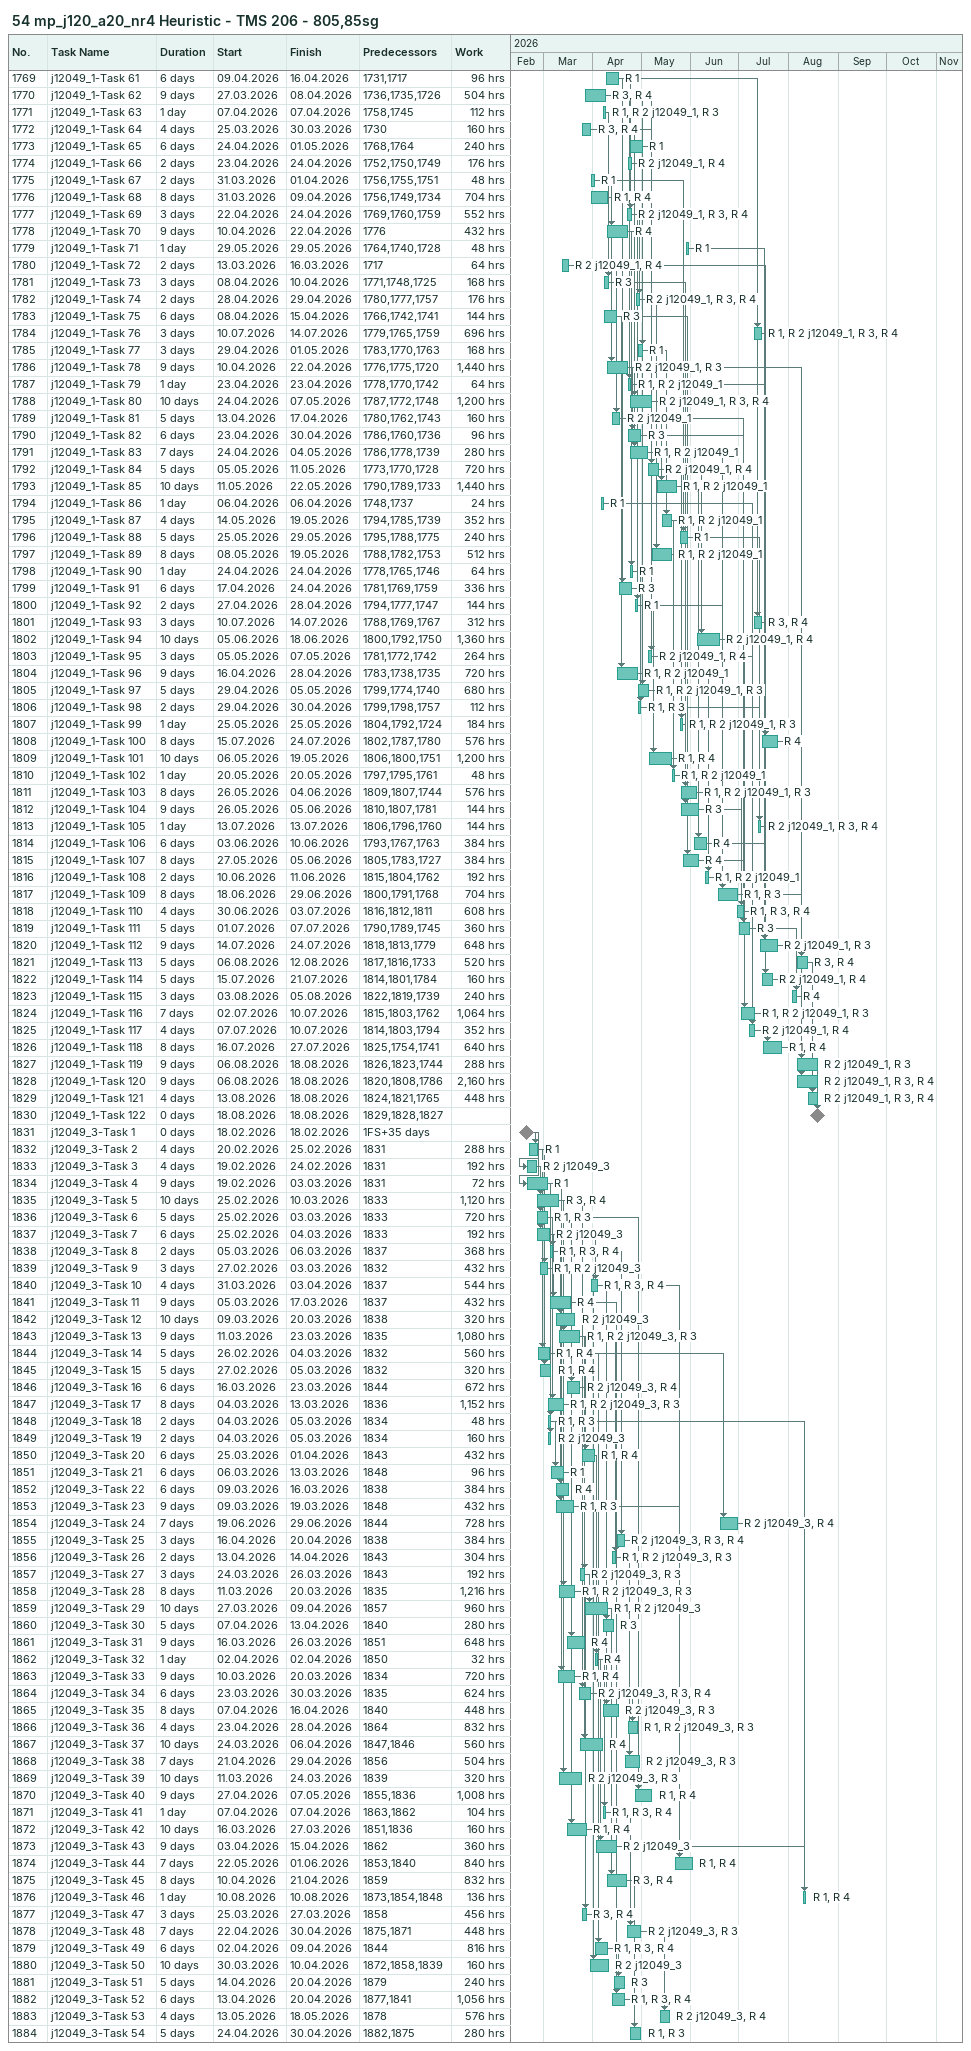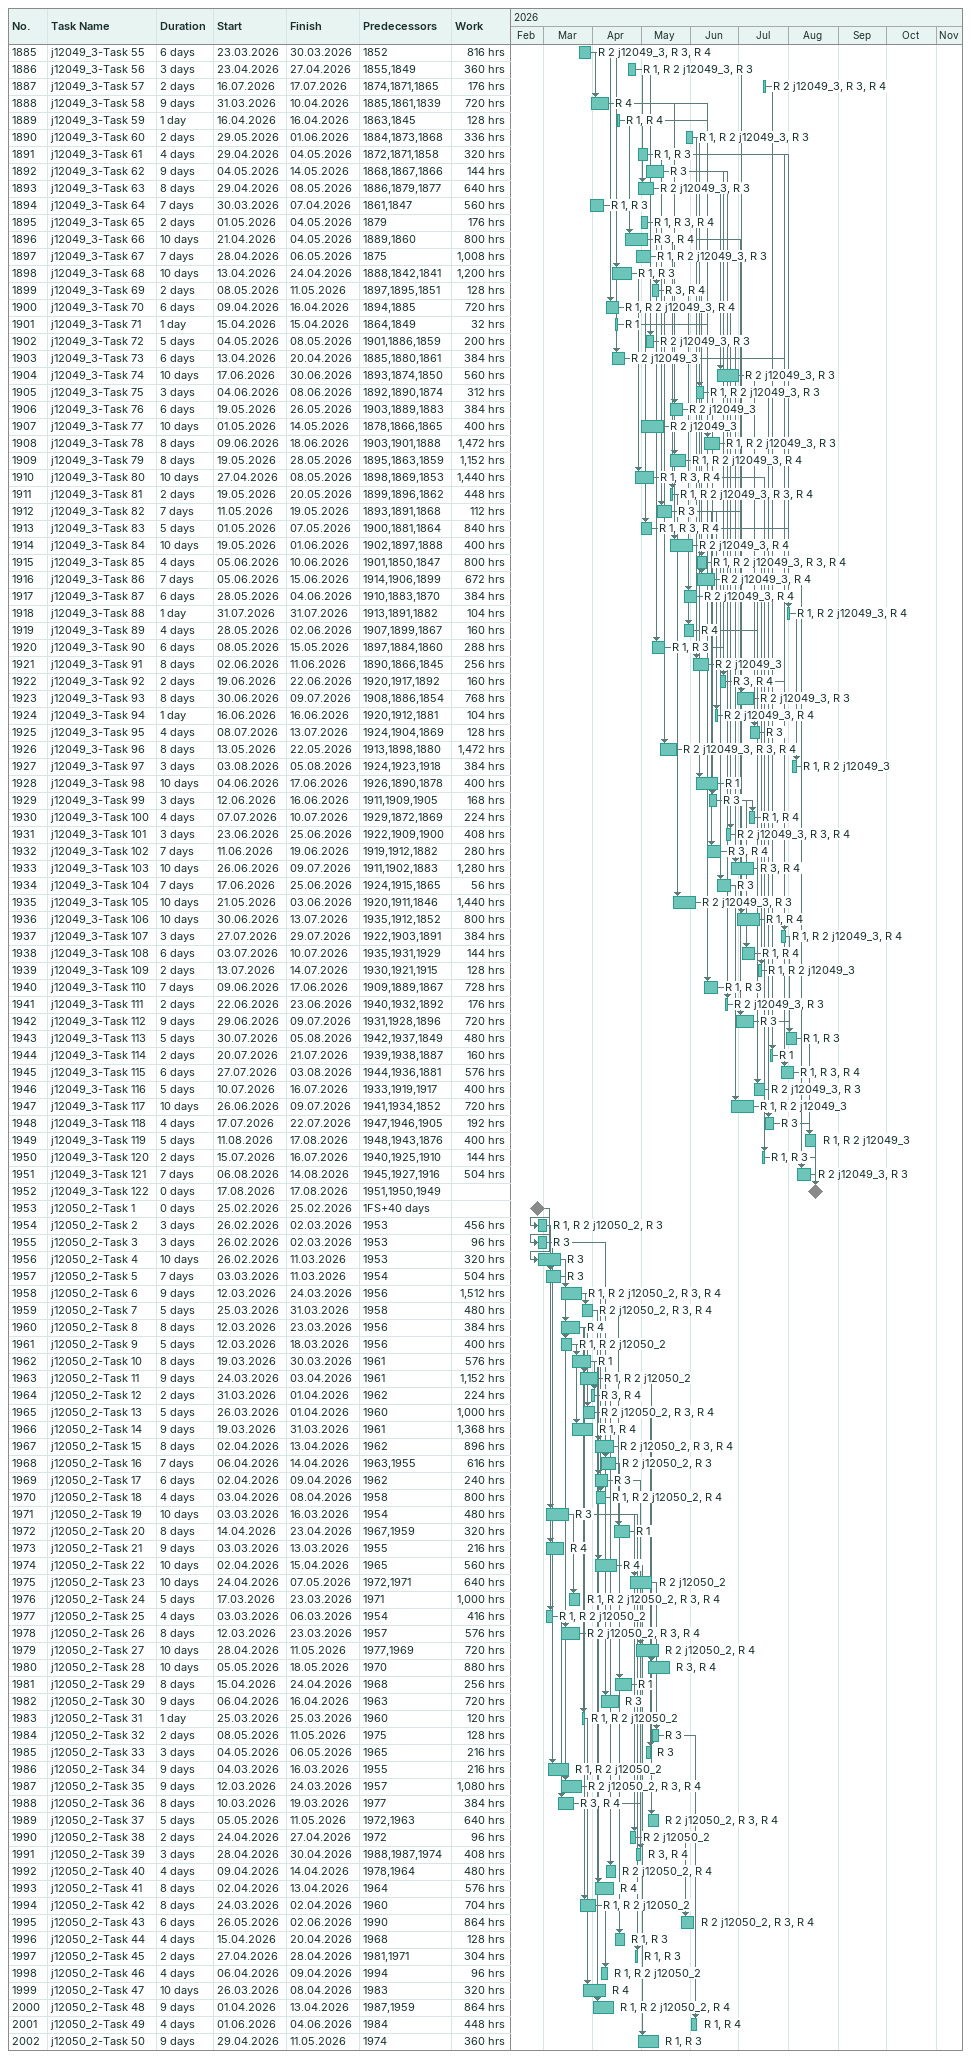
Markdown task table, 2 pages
54 mp_j120_a20_nr4 Heuristic - TMS 206 - 805,85sg

| ID | Task | Duration | Start | Finish | Predecessors | Resources | Work (h) |
|---|---|---|---|---|---|---|---|
| 1769 | j12049_1-Task 61 | 6d | 2026-04-09 | 2026-04-16 | 1731, 1717 | R 1 | 96 |
| 1770 | j12049_1-Task 62 | 9d | 2026-03-27 | 2026-04-08 | 1736, 1735, 1726 | R 3, R 4 | 504 |
| 1771 | j12049_1-Task 63 | 1d | 2026-04-07 | 2026-04-07 | 1758, 1745 | R 1, R 2 j12049_1, R 3 | 112 |
| 1772 | j12049_1-Task 64 | 4d | 2026-03-25 | 2026-03-30 | 1730 | R 3, R 4 | 160 |
| 1773 | j12049_1-Task 65 | 6d | 2026-04-24 | 2026-05-01 | 1768, 1764 | R 1 | 240 |
| 1774 | j12049_1-Task 66 | 2d | 2026-04-23 | 2026-04-24 | 1752, 1750, 1749 | R 2 j12049_1, R 4 | 176 |
| 1775 | j12049_1-Task 67 | 2d | 2026-03-31 | 2026-04-01 | 1756, 1755, 1751 | R 1 | 48 |
| 1776 | j12049_1-Task 68 | 8d | 2026-03-31 | 2026-04-09 | 1756, 1749, 1734 | R 1, R 4 | 704 |
| 1777 | j12049_1-Task 69 | 3d | 2026-04-22 | 2026-04-24 | 1769, 1760, 1759 | R 2 j12049_1, R 3, R 4 | 552 |
| 1778 | j12049_1-Task 70 | 9d | 2026-04-10 | 2026-04-22 | 1776 | R 4 | 432 |
| 1779 | j12049_1-Task 71 | 1d | 2026-05-29 | 2026-05-29 | 1764, 1740, 1728 | R 1 | 48 |
| 1780 | j12049_1-Task 72 | 2d | 2026-03-13 | 2026-03-16 | 1717 | R 2 j12049_1, R 4 | 64 |
| 1781 | j12049_1-Task 73 | 3d | 2026-04-08 | 2026-04-10 | 1771, 1748, 1725 | R 3 | 168 |
| 1782 | j12049_1-Task 74 | 2d | 2026-04-28 | 2026-04-29 | 1780, 1777, 1757 | R 2 j12049_1, R 3, R 4 | 176 |
| 1783 | j12049_1-Task 75 | 6d | 2026-04-08 | 2026-04-15 | 1766, 1742, 1741 | R 3 | 144 |
| 1784 | j12049_1-Task 76 | 3d | 2026-07-10 | 2026-07-14 | 1779, 1765, 1759 | R 1, R 2 j12049_1, R 3, R 4 | 696 |
| 1785 | j12049_1-Task 77 | 3d | 2026-04-29 | 2026-05-01 | 1783, 1770, 1763 | R 1 | 168 |
| 1786 | j12049_1-Task 78 | 9d | 2026-04-10 | 2026-04-22 | 1776, 1775, 1720 | R 2 j12049_1, R 3 | 1440 |
| 1787 | j12049_1-Task 79 | 1d | 2026-04-23 | 2026-04-23 | 1778, 1770, 1742 | R 1, R 2 j12049_1 | 64 |
| 1788 | j12049_1-Task 80 | 10d | 2026-04-24 | 2026-05-07 | 1787, 1772, 1748 | R 2 j12049_1, R 3, R 4 | 1200 |
| 1789 | j12049_1-Task 81 | 5d | 2026-04-13 | 2026-04-17 | 1780, 1762, 1743 | R 2 j12049_1 | 160 |
| 1790 | j12049_1-Task 82 | 6d | 2026-04-23 | 2026-04-30 | 1786, 1760, 1736 | R 3 | 96 |
| 1791 | j12049_1-Task 83 | 7d | 2026-04-24 | 2026-05-04 | 1786, 1778, 1739 | R 1, R 2 j12049_1 | 280 |
| 1792 | j12049_1-Task 84 | 5d | 2026-05-05 | 2026-05-11 | 1773, 1770, 1728 | R 2 j12049_1, R 4 | 720 |
| 1793 | j12049_1-Task 85 | 10d | 2026-05-11 | 2026-05-22 | 1790, 1789, 1733 | R 1, R 2 j12049_1 | 1440 |
| 1794 | j12049_1-Task 86 | 1d | 2026-04-06 | 2026-04-06 | 1748, 1737 | R 1 | 24 |
| 1795 | j12049_1-Task 87 | 4d | 2026-05-14 | 2026-05-19 | 1794, 1785, 1739 | R 1, R 2 j12049_1 | 352 |
| 1796 | j12049_1-Task 88 | 5d | 2026-05-25 | 2026-05-29 | 1795, 1788, 1775 | R 1 | 240 |
| 1797 | j12049_1-Task 89 | 8d | 2026-05-08 | 2026-05-19 | 1788, 1782, 1753 | R 1, R 2 j12049_1 | 512 |
| 1798 | j12049_1-Task 90 | 1d | 2026-04-24 | 2026-04-24 | 1778, 1765, 1746 | R 1 | 64 |
| 1799 | j12049_1-Task 91 | 6d | 2026-04-17 | 2026-04-24 | 1781, 1769, 1759 | R 3 | 336 |
| 1800 | j12049_1-Task 92 | 2d | 2026-04-27 | 2026-04-28 | 1794, 1777, 1747 | R 1 | 144 |
| 1801 | j12049_1-Task 93 | 3d | 2026-07-10 | 2026-07-14 | 1788, 1769, 1767 | R 3, R 4 | 312 |
| 1802 | j12049_1-Task 94 | 10d | 2026-06-05 | 2026-06-18 | 1800, 1792, 1750 | R 2 j12049_1, R 4 | 1360 |
| 1803 | j12049_1-Task 95 | 3d | 2026-05-05 | 2026-05-07 | 1781, 1772, 1742 | R 2 j12049_1, R 4 | 264 |
| 1804 | j12049_1-Task 96 | 9d | 2026-04-16 | 2026-04-28 | 1783, 1738, 1735 | R 1, R 2 j12049_1 | 720 |
| 1805 | j12049_1-Task 97 | 5d | 2026-04-29 | 2026-05-05 | 1799, 1774, 1740 | R 1, R 2 j12049_1, R 3 | 680 |
| 1806 | j12049_1-Task 98 | 2d | 2026-04-29 | 2026-04-30 | 1799, 1798, 1757 | R 1, R 3 | 112 |
| 1807 | j12049_1-Task 99 | 1d | 2026-05-25 | 2026-05-25 | 1804, 1792, 1724 | R 1, R 2 j12049_1, R 3 | 184 |
| 1808 | j12049_1-Task 100 | 8d | 2026-07-15 | 2026-07-24 | 1802, 1787, 1780 | R 4 | 576 |
| 1809 | j12049_1-Task 101 | 10d | 2026-05-06 | 2026-05-19 | 1806, 1800, 1751 | R 1, R 4 | 1200 |
| 1810 | j12049_1-Task 102 | 1d | 2026-05-20 | 2026-05-20 | 1797, 1795, 1761 | R 1, R 2 j12049_1 | 48 |
| 1811 | j12049_1-Task 103 | 8d | 2026-05-26 | 2026-06-04 | 1809, 1807, 1744 | R 1, R 2 j12049_1, R 3 | 576 |
| 1812 | j12049_1-Task 104 | 9d | 2026-05-26 | 2026-06-05 | 1810, 1807, 1781 | R 3 | 144 |
| 1813 | j12049_1-Task 105 | 1d | 2026-07-13 | 2026-07-13 | 1806, 1796, 1760 | R 2 j12049_1, R 3, R 4 | 144 |
| 1814 | j12049_1-Task 106 | 6d | 2026-06-03 | 2026-06-10 | 1793, 1767, 1763 | R 4 | 384 |
| 1815 | j12049_1-Task 107 | 8d | 2026-05-27 | 2026-06-05 | 1805, 1783, 1727 | R 4 | 384 |
| 1816 | j12049_1-Task 108 | 2d | 2026-06-10 | 2026-06-11 | 1815, 1804, 1762 | R 1, R 2 j12049_1 | 192 |
| 1817 | j12049_1-Task 109 | 8d | 2026-06-18 | 2026-06-29 | 1800, 1791, 1768 | R 1, R 3 | 704 |
| 1818 | j12049_1-Task 110 | 4d | 2026-06-30 | 2026-07-03 | 1816, 1812, 1811 | R 1, R 3, R 4 | 608 |
| 1819 | j12049_1-Task 111 | 5d | 2026-07-01 | 2026-07-07 | 1790, 1789, 1745 | R 3 | 360 |
| 1820 | j12049_1-Task 112 | 9d | 2026-07-14 | 2026-07-24 | 1818, 1813, 1779 | R 2 j12049_1, R 3 | 648 |
| 1821 | j12049_1-Task 113 | 5d | 2026-08-06 | 2026-08-12 | 1817, 1816, 1733 | R 3, R 4 | 520 |
| 1822 | j12049_1-Task 114 | 5d | 2026-07-15 | 2026-07-21 | 1814, 1801, 1784 | R 2 j12049_1, R 4 | 160 |
| 1823 | j12049_1-Task 115 | 3d | 2026-08-03 | 2026-08-05 | 1822, 1819, 1739 | R 4 | 240 |
| 1824 | j12049_1-Task 116 | 7d | 2026-07-02 | 2026-07-10 | 1815, 1803, 1762 | R 1, R 2 j12049_1, R 3 | 1064 |
| 1825 | j12049_1-Task 117 | 4d | 2026-07-07 | 2026-07-10 | 1814, 1803, 1794 | R 2 j12049_1, R 4 | 352 |
| 1826 | j12049_1-Task 118 | 8d | 2026-07-16 | 2026-07-27 | 1825, 1754, 1741 | R 1, R 4 | 640 |
| 1827 | j12049_1-Task 119 | 9d | 2026-08-06 | 2026-08-18 | 1826, 1823, 1744 | R 2 j12049_1, R 3 | 288 |
| 1828 | j12049_1-Task 120 | 9d | 2026-08-06 | 2026-08-18 | 1820, 1808, 1786 | R 2 j12049_1, R 3, R 4 | 2160 |
| 1829 | j12049_1-Task 121 | 4d | 2026-08-13 | 2026-08-18 | 1824, 1821, 1765 | R 2 j12049_1, R 3, R 4 | 448 |
| 1830 | j12049_1-Task 122 | 0d | 2026-08-18 | 2026-08-18 | 1829, 1828, 1827 |  |  |
| 1831 | j12049_3-Task 1 | 0d | 2026-02-18 | 2026-02-18 | 1FS+35d |  |  |
| 1832 | j12049_3-Task 2 | 4d | 2026-02-20 | 2026-02-25 | 1831 | R 1 | 288 |
| 1833 | j12049_3-Task 3 | 4d | 2026-02-19 | 2026-02-24 | 1831 | R 2 j12049_3 | 192 |
| 1834 | j12049_3-Task 4 | 9d | 2026-02-19 | 2026-03-03 | 1831 | R 1 | 72 |
| 1835 | j12049_3-Task 5 | 10d | 2026-02-25 | 2026-03-10 | 1833 | R 3, R 4 | 1120 |
| 1836 | j12049_3-Task 6 | 5d | 2026-02-25 | 2026-03-03 | 1833 | R 1, R 3 | 720 |
| 1837 | j12049_3-Task 7 | 6d | 2026-02-25 | 2026-03-04 | 1833 | R 2 j12049_3 | 192 |
| 1838 | j12049_3-Task 8 | 2d | 2026-03-05 | 2026-03-06 | 1837 | R 1, R 3, R 4 | 368 |
| 1839 | j12049_3-Task 9 | 3d | 2026-02-27 | 2026-03-03 | 1832 | R 1, R 2 j12049_3 | 432 |
| 1840 | j12049_3-Task 10 | 4d | 2026-03-31 | 2026-04-03 | 1837 | R 1, R 3, R 4 | 544 |
| 1841 | j12049_3-Task 11 | 9d | 2026-03-05 | 2026-03-17 | 1837 | R 4 | 432 |
| 1842 | j12049_3-Task 12 | 10d | 2026-03-09 | 2026-03-20 | 1838 | R 2 j12049_3 | 320 |
| 1843 | j12049_3-Task 13 | 9d | 2026-03-11 | 2026-03-23 | 1835 | R 1, R 2 j12049_3, R 3 | 1080 |
| 1844 | j12049_3-Task 14 | 5d | 2026-02-26 | 2026-03-04 | 1832 | R 1, R 4 | 560 |
| 1845 | j12049_3-Task 15 | 5d | 2026-02-27 | 2026-03-05 | 1832 | R 1, R 4 | 320 |
| 1846 | j12049_3-Task 16 | 6d | 2026-03-16 | 2026-03-23 | 1844 | R 2 j12049_3, R 4 | 672 |
| 1847 | j12049_3-Task 17 | 8d | 2026-03-04 | 2026-03-13 | 1836 | R 1, R 2 j12049_3, R 3 | 1152 |
| 1848 | j12049_3-Task 18 | 2d | 2026-03-04 | 2026-03-05 | 1834 | R 1, R 3 | 48 |
| 1849 | j12049_3-Task 19 | 2d | 2026-03-04 | 2026-03-05 | 1834 | R 2 j12049_3 | 160 |
| 1850 | j12049_3-Task 20 | 6d | 2026-03-25 | 2026-04-01 | 1843 | R 1, R 4 | 432 |
| 1851 | j12049_3-Task 21 | 6d | 2026-03-06 | 2026-03-13 | 1848 | R 1 | 96 |
| 1852 | j12049_3-Task 22 | 6d | 2026-03-09 | 2026-03-16 | 1838 | R 4 | 384 |
| 1853 | j12049_3-Task 23 | 9d | 2026-03-09 | 2026-03-19 | 1848 | R 1, R 3 | 432 |
| 1854 | j12049_3-Task 24 | 7d | 2026-06-19 | 2026-06-29 | 1844 | R 2 j12049_3, R 4 | 728 |
| 1855 | j12049_3-Task 25 | 3d | 2026-04-16 | 2026-04-20 | 1838 | R 2 j12049_3, R 3, R 4 | 384 |
| 1856 | j12049_3-Task 26 | 2d | 2026-04-13 | 2026-04-14 | 1843 | R 1, R 2 j12049_3, R 3 | 304 |
| 1857 | j12049_3-Task 27 | 3d | 2026-03-24 | 2026-03-26 | 1843 | R 2 j12049_3, R 3 | 192 |
| 1858 | j12049_3-Task 28 | 8d | 2026-03-11 | 2026-03-20 | 1835 | R 1, R 2 j12049_3, R 3 | 1216 |
| 1859 | j12049_3-Task 29 | 10d | 2026-03-27 | 2026-04-09 | 1857 | R 1, R 2 j12049_3 | 960 |
| 1860 | j12049_3-Task 30 | 5d | 2026-04-07 | 2026-04-13 | 1840 | R 3 | 280 |
| 1861 | j12049_3-Task 31 | 9d | 2026-03-16 | 2026-03-26 | 1851 | R 4 | 648 |
| 1862 | j12049_3-Task 32 | 1d | 2026-04-02 | 2026-04-02 | 1850 | R 4 | 32 |
| 1863 | j12049_3-Task 33 | 9d | 2026-03-10 | 2026-03-20 | 1834 | R 1, R 4 | 720 |
| 1864 | j12049_3-Task 34 | 6d | 2026-03-23 | 2026-03-30 | 1835 | R 2 j12049_3, R 3, R 4 | 624 |
| 1865 | j12049_3-Task 35 | 8d | 2026-04-07 | 2026-04-16 | 1840 | R 2 j12049_3, R 3 | 448 |
| 1866 | j12049_3-Task 36 | 4d | 2026-04-23 | 2026-04-28 | 1864 | R 1, R 2 j12049_3, R 3 | 832 |
| 1867 | j12049_3-Task 37 | 10d | 2026-03-24 | 2026-04-06 | 1847, 1846 | R 4 | 560 |
| 1868 | j12049_3-Task 38 | 7d | 2026-04-21 | 2026-04-29 | 1856 | R 2 j12049_3, R 3 | 504 |
| 1869 | j12049_3-Task 39 | 10d | 2026-03-11 | 2026-03-24 | 1839 | R 2 j12049_3, R 3 | 320 |
| 1870 | j12049_3-Task 40 | 9d | 2026-04-27 | 2026-05-07 | 1855, 1836 | R 1, R 4 | 1008 |
| 1871 | j12049_3-Task 41 | 1d | 2026-04-07 | 2026-04-07 | 1863, 1862 | R 1, R 3, R 4 | 104 |
| 1872 | j12049_3-Task 42 | 10d | 2026-03-16 | 2026-03-27 | 1851, 1836 | R 1, R 4 | 160 |
| 1873 | j12049_3-Task 43 | 9d | 2026-04-03 | 2026-04-15 | 1862 | R 2 j12049_3 | 360 |
| 1874 | j12049_3-Task 44 | 7d | 2026-05-22 | 2026-06-01 | 1853, 1840 | R 1, R 4 | 840 |
| 1875 | j12049_3-Task 45 | 8d | 2026-04-10 | 2026-04-21 | 1859 | R 3, R 4 | 832 |
| 1876 | j12049_3-Task 46 | 1d | 2026-08-10 | 2026-08-10 | 1873, 1854, 1848 | R 1, R 4 | 136 |
| 1877 | j12049_3-Task 47 | 3d | 2026-03-25 | 2026-03-27 | 1858 | R 3, R 4 | 456 |
| 1878 | j12049_3-Task 48 | 7d | 2026-04-22 | 2026-04-30 | 1875, 1871 | R 2 j12049_3, R 3 | 448 |
| 1879 | j12049_3-Task 49 | 6d | 2026-04-02 | 2026-04-09 | 1844 | R 1, R 3, R 4 | 816 |
| 1880 | j12049_3-Task 50 | 10d | 2026-03-30 | 2026-04-10 | 1872, 1858, 1839 | R 2 j12049_3 | 160 |
| 1881 | j12049_3-Task 51 | 5d | 2026-04-14 | 2026-04-20 | 1879 | R 3 | 240 |
| 1882 | j12049_3-Task 52 | 6d | 2026-04-13 | 2026-04-20 | 1877, 1841 | R 1, R 3, R 4 | 1056 |
| 1883 | j12049_3-Task 53 | 4d | 2026-05-13 | 2026-05-18 | 1878 | R 2 j12049_3, R 4 | 576 |
| 1884 | j12049_3-Task 54 | 5d | 2026-04-24 | 2026-04-30 | 1882, 1875 | R 1, R 3 | 280 |
| 1885 | j12049_3-Task 55 | 6d | 2026-03-23 | 2026-03-30 | 1852 | R 2 j12049_3, R 3, R 4 | 816 |
| 1886 | j12049_3-Task 56 | 3d | 2026-04-23 | 2026-04-27 | 1855, 1849 | R 1, R 2 j12049_3, R 3 | 360 |
| 1887 | j12049_3-Task 57 | 2d | 2026-07-16 | 2026-07-17 | 1874, 1871, 1865 | R 2 j12049_3, R 3, R 4 | 176 |
| 1888 | j12049_3-Task 58 | 9d | 2026-03-31 | 2026-04-10 | 1885, 1861, 1839 | R 4 | 720 |
| 1889 | j12049_3-Task 59 | 1d | 2026-04-16 | 2026-04-16 | 1863, 1845 | R 1, R 4 | 128 |
| 1890 | j12049_3-Task 60 | 2d | 2026-05-29 | 2026-06-01 | 1884, 1873, 1868 | R 1, R 2 j12049_3, R 3 | 336 |
| 1891 | j12049_3-Task 61 | 4d | 2026-04-29 | 2026-05-04 | 1872, 1871, 1858 | R 1, R 3 | 320 |
| 1892 | j12049_3-Task 62 | 9d | 2026-05-04 | 2026-05-14 | 1868, 1867, 1866 | R 3 | 144 |
| 1893 | j12049_3-Task 63 | 8d | 2026-04-29 | 2026-05-08 | 1886, 1879, 1877 | R 2 j12049_3, R 3 | 640 |
| 1894 | j12049_3-Task 64 | 7d | 2026-03-30 | 2026-04-07 | 1861, 1847 | R 1, R 3 | 560 |
| 1895 | j12049_3-Task 65 | 2d | 2026-05-01 | 2026-05-04 | 1879 | R 1, R 3, R 4 | 176 |
| 1896 | j12049_3-Task 66 | 10d | 2026-04-21 | 2026-05-04 | 1889, 1860 | R 3, R 4 | 800 |
| 1897 | j12049_3-Task 67 | 7d | 2026-04-28 | 2026-05-06 | 1875 | R 1, R 2 j12049_3, R 3 | 1008 |
| 1898 | j12049_3-Task 68 | 10d | 2026-04-13 | 2026-04-24 | 1888, 1842, 1841 | R 1, R 3 | 1200 |
| 1899 | j12049_3-Task 69 | 2d | 2026-05-08 | 2026-05-11 | 1897, 1895, 1851 | R 3, R 4 | 128 |
| 1900 | j12049_3-Task 70 | 6d | 2026-04-09 | 2026-04-16 | 1894, 1885 | R 1, R 2 j12049_3, R 4 | 720 |
| 1901 | j12049_3-Task 71 | 1d | 2026-04-15 | 2026-04-15 | 1864, 1849 | R 1 | 32 |
| 1902 | j12049_3-Task 72 | 5d | 2026-05-04 | 2026-05-08 | 1901, 1886, 1859 | R 2 j12049_3, R 3 | 200 |
| 1903 | j12049_3-Task 73 | 6d | 2026-04-13 | 2026-04-20 | 1885, 1880, 1861 | R 2 j12049_3 | 384 |
| 1904 | j12049_3-Task 74 | 10d | 2026-06-17 | 2026-06-30 | 1893, 1874, 1850 | R 2 j12049_3, R 3 | 560 |
| 1905 | j12049_3-Task 75 | 3d | 2026-06-04 | 2026-06-08 | 1892, 1890, 1874 | R 1, R 2 j12049_3, R 3 | 312 |
| 1906 | j12049_3-Task 76 | 6d | 2026-05-19 | 2026-05-26 | 1903, 1889, 1883 | R 2 j12049_3 | 384 |
| 1907 | j12049_3-Task 77 | 10d | 2026-05-01 | 2026-05-14 | 1878, 1866, 1865 | R 2 j12049_3 | 400 |
| 1908 | j12049_3-Task 78 | 8d | 2026-06-09 | 2026-06-18 | 1903, 1901, 1888 | R 1, R 2 j12049_3, R 3 | 1472 |
| 1909 | j12049_3-Task 79 | 8d | 2026-05-19 | 2026-05-28 | 1895, 1863, 1859 | R 1, R 2 j12049_3, R 4 | 1152 |
| 1910 | j12049_3-Task 80 | 10d | 2026-04-27 | 2026-05-08 | 1898, 1869, 1853 | R 1, R 3, R 4 | 1440 |
| 1911 | j12049_3-Task 81 | 2d | 2026-05-19 | 2026-05-20 | 1899, 1896, 1862 | R 1, R 2 j12049_3, R 3, R 4 | 448 |
| 1912 | j12049_3-Task 82 | 7d | 2026-05-11 | 2026-05-19 | 1893, 1891, 1868 | R 3 | 112 |
| 1913 | j12049_3-Task 83 | 5d | 2026-05-01 | 2026-05-07 | 1900, 1881, 1864 | R 1, R 3, R 4 | 840 |
| 1914 | j12049_3-Task 84 | 10d | 2026-05-19 | 2026-06-01 | 1902, 1897, 1888 | R 2 j12049_3, R 4 | 400 |
| 1915 | j12049_3-Task 85 | 4d | 2026-06-05 | 2026-06-10 | 1901, 1850, 1847 | R 1, R 2 j12049_3, R 3, R 4 | 800 |
| 1916 | j12049_3-Task 86 | 7d | 2026-06-05 | 2026-06-15 | 1914, 1906, 1899 | R 2 j12049_3, R 4 | 672 |
| 1917 | j12049_3-Task 87 | 6d | 2026-05-28 | 2026-06-04 | 1910, 1883, 1870 | R 2 j12049_3, R 4 | 384 |
| 1918 | j12049_3-Task 88 | 1d | 2026-07-31 | 2026-07-31 | 1913, 1891, 1882 | R 1, R 2 j12049_3, R 4 | 104 |
| 1919 | j12049_3-Task 89 | 4d | 2026-05-28 | 2026-06-02 | 1907, 1899, 1867 | R 4 | 160 |
| 1920 | j12049_3-Task 90 | 6d | 2026-05-08 | 2026-05-15 | 1897, 1884, 1860 | R 1, R 3 | 288 |
| 1921 | j12049_3-Task 91 | 8d | 2026-06-02 | 2026-06-11 | 1890, 1866, 1845 | R 2 j12049_3 | 256 |
| 1922 | j12049_3-Task 92 | 2d | 2026-06-19 | 2026-06-22 | 1920, 1917, 1892 | R 3, R 4 | 160 |
| 1923 | j12049_3-Task 93 | 8d | 2026-06-30 | 2026-07-09 | 1908, 1886, 1854 | R 2 j12049_3, R 3 | 768 |
| 1924 | j12049_3-Task 94 | 1d | 2026-06-16 | 2026-06-16 | 1920, 1912, 1881 | R 2 j12049_3, R 4 | 104 |
| 1925 | j12049_3-Task 95 | 4d | 2026-07-08 | 2026-07-13 | 1924, 1904, 1869 | R 3 | 128 |
| 1926 | j12049_3-Task 96 | 8d | 2026-05-13 | 2026-05-22 | 1913, 1898, 1880 | R 2 j12049_3, R 3, R 4 | 1472 |
| 1927 | j12049_3-Task 97 | 3d | 2026-08-03 | 2026-08-05 | 1924, 1923, 1918 | R 1, R 2 j12049_3 | 384 |
| 1928 | j12049_3-Task 98 | 10d | 2026-06-04 | 2026-06-17 | 1926, 1890, 1878 | R 1 | 400 |
| 1929 | j12049_3-Task 99 | 3d | 2026-06-12 | 2026-06-16 | 1911, 1909, 1905 | R 3 | 168 |
| 1930 | j12049_3-Task 100 | 4d | 2026-07-07 | 2026-07-10 | 1929, 1872, 1869 | R 1, R 4 | 224 |
| 1931 | j12049_3-Task 101 | 3d | 2026-06-23 | 2026-06-25 | 1922, 1909, 1900 | R 2 j12049_3, R 3, R 4 | 408 |
| 1932 | j12049_3-Task 102 | 7d | 2026-06-11 | 2026-06-19 | 1919, 1912, 1882 | R 3, R 4 | 280 |
| 1933 | j12049_3-Task 103 | 10d | 2026-06-26 | 2026-07-09 | 1911, 1902, 1883 | R 3, R 4 | 1280 |
| 1934 | j12049_3-Task 104 | 7d | 2026-06-17 | 2026-06-25 | 1924, 1915, 1865 | R 3 | 56 |
| 1935 | j12049_3-Task 105 | 10d | 2026-05-21 | 2026-06-03 | 1920, 1911, 1846 | R 2 j12049_3, R 3 | 1440 |
| 1936 | j12049_3-Task 106 | 10d | 2026-06-30 | 2026-07-13 | 1935, 1912, 1852 | R 1, R 4 | 800 |
| 1937 | j12049_3-Task 107 | 3d | 2026-07-27 | 2026-07-29 | 1922, 1903, 1891 | R 1, R 2 j12049_3, R 4 | 384 |
| 1938 | j12049_3-Task 108 | 6d | 2026-07-03 | 2026-07-10 | 1935, 1931, 1929 | R 1, R 4 | 144 |
| 1939 | j12049_3-Task 109 | 2d | 2026-07-13 | 2026-07-14 | 1930, 1921, 1915 | R 1, R 2 j12049_3 | 128 |
| 1940 | j12049_3-Task 110 | 7d | 2026-06-09 | 2026-06-17 | 1909, 1889, 1867 | R 1, R 3 | 728 |
| 1941 | j12049_3-Task 111 | 2d | 2026-06-22 | 2026-06-23 | 1940, 1932, 1892 | R 2 j12049_3, R 3 | 176 |
| 1942 | j12049_3-Task 112 | 9d | 2026-06-29 | 2026-07-09 | 1931, 1928, 1896 | R 3 | 720 |
| 1943 | j12049_3-Task 113 | 5d | 2026-07-30 | 2026-08-05 | 1942, 1937, 1849 | R 1, R 3 | 480 |
| 1944 | j12049_3-Task 114 | 2d | 2026-07-20 | 2026-07-21 | 1939, 1938, 1887 | R 1 | 160 |
| 1945 | j12049_3-Task 115 | 6d | 2026-07-27 | 2026-08-03 | 1944, 1936, 1881 | R 1, R 3, R 4 | 576 |
| 1946 | j12049_3-Task 116 | 5d | 2026-07-10 | 2026-07-16 | 1933, 1919, 1917 | R 2 j12049_3, R 3 | 400 |
| 1947 | j12049_3-Task 117 | 10d | 2026-06-26 | 2026-07-09 | 1941, 1934, 1852 | R 1, R 2 j12049_3 | 720 |
| 1948 | j12049_3-Task 118 | 4d | 2026-07-17 | 2026-07-22 | 1947, 1946, 1905 | R 3 | 192 |
| 1949 | j12049_3-Task 119 | 5d | 2026-08-11 | 2026-08-17 | 1948, 1943, 1876 | R 1, R 2 j12049_3 | 400 |
| 1950 | j12049_3-Task 120 | 2d | 2026-07-15 | 2026-07-16 | 1940, 1925, 1910 | R 1, R 3 | 144 |
| 1951 | j12049_3-Task 121 | 7d | 2026-08-06 | 2026-08-14 | 1945, 1927, 1916 | R 2 j12049_3, R 3 | 504 |
| 1952 | j12049_3-Task 122 | 0d | 2026-08-17 | 2026-08-17 | 1951, 1950, 1949 |  |  |
| 1953 | j12050_2-Task 1 | 0d | 2026-02-25 | 2026-02-25 | 1FS+40d |  |  |
| 1954 | j12050_2-Task 2 | 3d | 2026-02-26 | 2026-03-02 | 1953 | R 1, R 2 j12050_2, R 3 | 456 |
| 1955 | j12050_2-Task 3 | 3d | 2026-02-26 | 2026-03-02 | 1953 | R 3 | 96 |
| 1956 | j12050_2-Task 4 | 10d | 2026-02-26 | 2026-03-11 | 1953 | R 3 | 320 |
| 1957 | j12050_2-Task 5 | 7d | 2026-03-03 | 2026-03-11 | 1954 | R 3 | 504 |
| 1958 | j12050_2-Task 6 | 9d | 2026-03-12 | 2026-03-24 | 1956 | R 1, R 2 j12050_2, R 3, R 4 | 1512 |
| 1959 | j12050_2-Task 7 | 5d | 2026-03-25 | 2026-03-31 | 1958 | R 2 j12050_2, R 3, R 4 | 480 |
| 1960 | j12050_2-Task 8 | 8d | 2026-03-12 | 2026-03-23 | 1956 | R 4 | 384 |
| 1961 | j12050_2-Task 9 | 5d | 2026-03-12 | 2026-03-18 | 1956 | R 1, R 2 j12050_2 | 400 |
| 1962 | j12050_2-Task 10 | 8d | 2026-03-19 | 2026-03-30 | 1961 | R 1 | 576 |
| 1963 | j12050_2-Task 11 | 9d | 2026-03-24 | 2026-04-03 | 1961 | R 1, R 2 j12050_2 | 1152 |
| 1964 | j12050_2-Task 12 | 2d | 2026-03-31 | 2026-04-01 | 1962 | R 3, R 4 | 224 |
| 1965 | j12050_2-Task 13 | 5d | 2026-03-26 | 2026-04-01 | 1960 | R 2 j12050_2, R 3, R 4 | 1000 |
| 1966 | j12050_2-Task 14 | 9d | 2026-03-19 | 2026-03-31 | 1961 | R 1, R 4 | 1368 |
| 1967 | j12050_2-Task 15 | 8d | 2026-04-02 | 2026-04-13 | 1962 | R 2 j12050_2, R 3, R 4 | 896 |
| 1968 | j12050_2-Task 16 | 7d | 2026-04-06 | 2026-04-14 | 1963, 1955 | R 2 j12050_2, R 3 | 616 |
| 1969 | j12050_2-Task 17 | 6d | 2026-04-02 | 2026-04-09 | 1962 | R 3 | 240 |
| 1970 | j12050_2-Task 18 | 4d | 2026-04-03 | 2026-04-08 | 1958 | R 1, R 2 j12050_2, R 4 | 800 |
| 1971 | j12050_2-Task 19 | 10d | 2026-03-03 | 2026-03-16 | 1954 | R 3 | 480 |
| 1972 | j12050_2-Task 20 | 8d | 2026-04-14 | 2026-04-23 | 1967, 1959 | R 1 | 320 |
| 1973 | j12050_2-Task 21 | 9d | 2026-03-03 | 2026-03-13 | 1955 | R 4 | 216 |
| 1974 | j12050_2-Task 22 | 10d | 2026-04-02 | 2026-04-15 | 1965 | R 4 | 560 |
| 1975 | j12050_2-Task 23 | 10d | 2026-04-24 | 2026-05-07 | 1972, 1971 | R 2 j12050_2 | 640 |
| 1976 | j12050_2-Task 24 | 5d | 2026-03-17 | 2026-03-23 | 1971 | R 1, R 2 j12050_2, R 3, R 4 | 1000 |
| 1977 | j12050_2-Task 25 | 4d | 2026-03-03 | 2026-03-06 | 1954 | R 1, R 2 j12050_2 | 416 |
| 1978 | j12050_2-Task 26 | 8d | 2026-03-12 | 2026-03-23 | 1957 | R 2 j12050_2, R 3, R 4 | 576 |
| 1979 | j12050_2-Task 27 | 10d | 2026-04-28 | 2026-05-11 | 1977, 1969 | R 2 j12050_2, R 4 | 720 |
| 1980 | j12050_2-Task 28 | 10d | 2026-05-05 | 2026-05-18 | 1970 | R 3, R 4 | 880 |
| 1981 | j12050_2-Task 29 | 8d | 2026-04-15 | 2026-04-24 | 1968 | R 1 | 256 |
| 1982 | j12050_2-Task 30 | 9d | 2026-04-06 | 2026-04-16 | 1963 | R 3 | 720 |
| 1983 | j12050_2-Task 31 | 1d | 2026-03-25 | 2026-03-25 | 1960 | R 1, R 2 j12050_2 | 120 |
| 1984 | j12050_2-Task 32 | 2d | 2026-05-08 | 2026-05-11 | 1975 | R 3 | 128 |
| 1985 | j12050_2-Task 33 | 3d | 2026-05-04 | 2026-05-06 | 1965 | R 3 | 216 |
| 1986 | j12050_2-Task 34 | 9d | 2026-03-04 | 2026-03-16 | 1955 | R 1, R 2 j12050_2 | 216 |
| 1987 | j12050_2-Task 35 | 9d | 2026-03-12 | 2026-03-24 | 1957 | R 2 j12050_2, R 3, R 4 | 1080 |
| 1988 | j12050_2-Task 36 | 8d | 2026-03-10 | 2026-03-19 | 1977 | R 3, R 4 | 384 |
| 1989 | j12050_2-Task 37 | 5d | 2026-05-05 | 2026-05-11 | 1972, 1963 | R 2 j12050_2, R 3, R 4 | 640 |
| 1990 | j12050_2-Task 38 | 2d | 2026-04-24 | 2026-04-27 | 1972 | R 2 j12050_2 | 96 |
| 1991 | j12050_2-Task 39 | 3d | 2026-04-28 | 2026-04-30 | 1988, 1987, 1974 | R 3, R 4 | 408 |
| 1992 | j12050_2-Task 40 | 4d | 2026-04-09 | 2026-04-14 | 1978, 1964 | R 2 j12050_2, R 4 | 480 |
| 1993 | j12050_2-Task 41 | 8d | 2026-04-02 | 2026-04-13 | 1964 | R 4 | 576 |
| 1994 | j12050_2-Task 42 | 8d | 2026-03-24 | 2026-04-02 | 1960 | R 1, R 2 j12050_2 | 704 |
| 1995 | j12050_2-Task 43 | 6d | 2026-05-26 | 2026-06-02 | 1990 | R 2 j12050_2, R 3, R 4 | 864 |
| 1996 | j12050_2-Task 44 | 4d | 2026-04-15 | 2026-04-20 | 1968 | R 1, R 3 | 128 |
| 1997 | j12050_2-Task 45 | 2d | 2026-04-27 | 2026-04-28 | 1981, 1971 | R 1, R 3 | 304 |
| 1998 | j12050_2-Task 46 | 4d | 2026-04-06 | 2026-04-09 | 1994 | R 1, R 2 j12050_2 | 96 |
| 1999 | j12050_2-Task 47 | 10d | 2026-03-26 | 2026-04-08 | 1983 | R 4 | 320 |
| 2000 | j12050_2-Task 48 | 9d | 2026-04-01 | 2026-04-13 | 1987, 1959 | R 1, R 2 j12050_2, R 4 | 864 |
| 2001 | j12050_2-Task 49 | 4d | 2026-06-01 | 2026-06-04 | 1984 | R 1, R 4 | 448 |
| 2002 | j12050_2-Task 50 | 9d | 2026-04-29 | 2026-05-11 | 1974 | R 1, R 3 | 360 |
